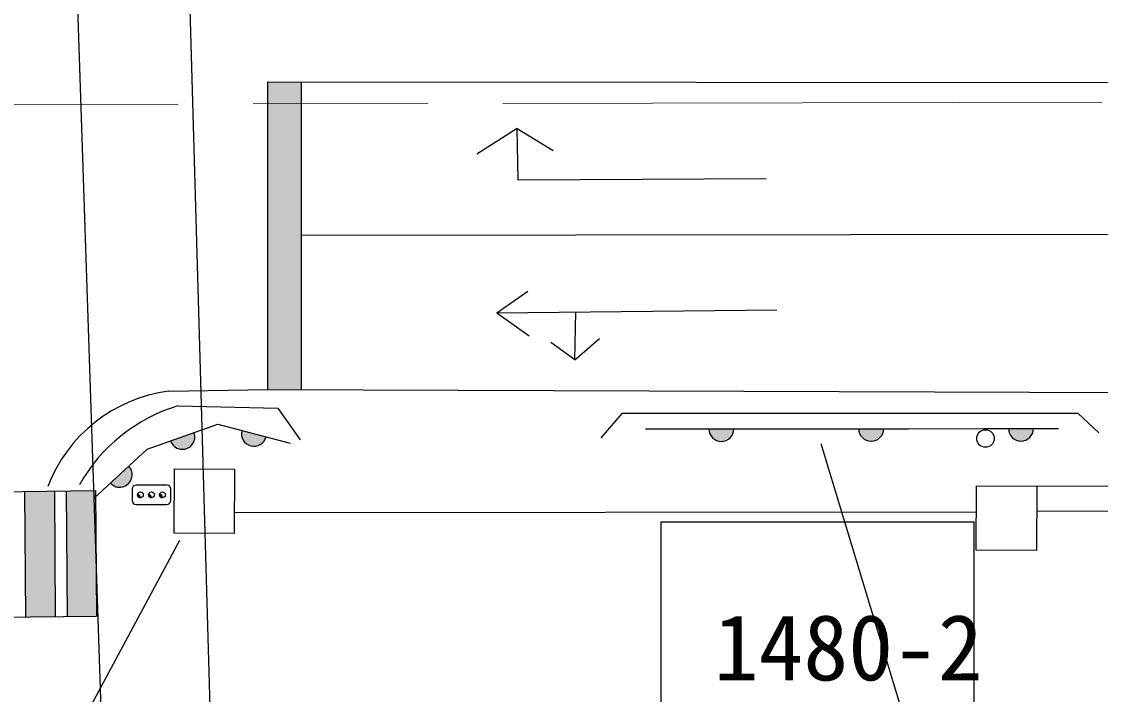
# Model space of a CAD drawing. Units: millimetres, scale not verified. Extents: x -55602354 to 84056675, y -218924267 to 380000.
# Drawn here: x 352990 to 374596, y 262404 to 275883 of the extents above; entities that cross this region are included whole.
import ezdxf
from ezdxf.enums import TextEntityAlignment as Align

# ---------------------------------------------------------------- set-up
doc = ezdxf.new("R2010")
doc.units = ezdxf.units.MM
doc.header["$LTSCALE"] = 1000
doc.linetypes.add('CHAIN', pattern=[18.5, 12, -1.5, 3.5, -1.5])
doc.linetypes.add('DASHED', pattern=[7.5, 6, -1.5])
for name, color, linetype, lineweight in [('M-BGD', 7, 'Continuous', 25), ('M-BGD-EXST', 7, 'Continuous', 25), ('M-BMK', 2, 'CHAIN', 13), ('M-STR-STR1', 1, 'Continuous', 25), ('M-STR-STRC', 7, 'Continuous', 25)]:
    doc.layers.add(name, color=color, linetype=linetype, lineweight=lineweight)
doc.layers.add('M-BMK-HTXT', color=7, linetype='Continuous')
doc.styles.add('ＭＳ ゴシック', font='')
doc.styles.get('ＭＳ ゴシック').set_extended_font_data('MS Gothic')

msp = doc.modelspace()

# ---------------------------------------------------------------- hatches: boundary and pattern name
at = {"layer": 'M-BGD'}
for points in [[(367255, 267724), (366755, 267724), (366755, 267719), (366755, 267715), (366755, 267711), (366755, 267706), (366756, 267702), (366756, 267698), (366757, 267693), (366757, 267689), (366758, 267685), (366759, 267680), (366759, 267676), (366760, 267672), (366761, 267668), (366762, 267663), (366763, 267659), (366764, 267655), (366766, 267651), (366767, 267646), (366768, 267642), (366770, 267638), (366771, 267634), (366773, 267630), (366775, 267626), (366776, 267622), (366778, 267618), (366780, 267614), (366782, 267610), (366784, 267606), (366786, 267603), (366788, 267599), (366791, 267595), (366793, 267591), (366795, 267588), (366798, 267584), (366800, 267580), (366803, 267577), (366805, 267573), (366808, 267570), (366811, 267566), (366813, 267563), (366816, 267560), (366819, 267557), (366822, 267553), (366825, 267550), (366828, 267547), (366831, 267544), (366834, 267541), (366838, 267538), (366841, 267535), (366844, 267532), (366848, 267530), (366851, 267527), (366854, 267524), (366858, 267522), (366861, 267519), (366865, 267517), (366869, 267514), (366872, 267512), (366876, 267510), (366880, 267507), (366884, 267505), (366888, 267503), (366891, 267501), (366895, 267499), (366899, 267497), (366903, 267495), (366907, 267494), (366911, 267492), (366915, 267490), (366919, 267489), (366924, 267488), (366928, 267486), (366932, 267485), (366936, 267484), (366940, 267482), (366944, 267481), (366949, 267480), (366953, 267479), (366957, 267479), (366961, 267478), (366966, 267477), (366970, 267476), (366974, 267476), (366979, 267475), (366983, 267475), (366987, 267475), (366992, 267474), (366996, 267474), (367001, 267474), (367005, 267474), (367009, 267474), (367014, 267474), (367018, 267474), (367022, 267475), (367027, 267475), (367031, 267475), (367035, 267476), (367040, 267476), (367044, 267477), (367048, 267478), (367053, 267479), (367057, 267479), (367061, 267480), (367065, 267481), (367070, 267483), (367074, 267484), (367078, 267485), (367082, 267486), (367086, 267488), (367090, 267489), (367094, 267491), (367099, 267492), (367103, 267494), (367107, 267496), (367111, 267497), (367114, 267499), (367118, 267501), (367122, 267503), (367126, 267505), (367130, 267508), (367134, 267510), (367137, 267512), (367141, 267514), (367145, 267517), (367148, 267519), (367152, 267522), (367155, 267524), (367159, 267527), (367162, 267530), (367166, 267533), (367169, 267535), (367172, 267538), (367175, 267541), (367179, 267544), (367182, 267547), (367185, 267550), (367188, 267554), (367191, 267557), (367194, 267560), (367196, 267563), (367199, 267567), (367202, 267570), (367204, 267574), (367207, 267577), (367210, 267581), (367212, 267584), (367214, 267588), (367217, 267592), (367219, 267595), (367221, 267599), (367223, 267603), (367226, 267607), (367228, 267611), (367229, 267615), (367231, 267619), (367233, 267622), (367235, 267626), (367237, 267631), (367238, 267635), (367240, 267639), (367241, 267643), (367243, 267647), (367244, 267651), (367245, 267655), (367246, 267659), (367247, 267664), (367248, 267668), (367249, 267672), (367250, 267676), (367251, 267681), (367252, 267685), (367252, 267689), (367253, 267694), (367253, 267698), (367254, 267702), (367254, 267707), (367254, 267711), (367255, 267715), (367255, 267720)], [(370255, 267727), (369755, 267726), (369755, 267722), (369755, 267718), (369755, 267713), (369755, 267709), (369756, 267705), (369756, 267700), (369757, 267696), (369757, 267692), (369758, 267687), (369759, 267683), (369759, 267679), (369760, 267674), (369761, 267670), (369762, 267666), (369763, 267662), (369764, 267658), (369766, 267653), (369767, 267649), (369768, 267645), (369770, 267641), (369771, 267637), (369773, 267633), (369775, 267629), (369776, 267625), (369778, 267621), (369780, 267617), (369782, 267613), (369784, 267609), (369786, 267605), (369788, 267601), (369791, 267598), (369793, 267594), (369795, 267590), (369798, 267587), (369800, 267583), (369803, 267579), (369805, 267576), (369808, 267573), (369811, 267569), (369813, 267566), (369816, 267562), (369819, 267559), (369822, 267556), (369825, 267553), (369828, 267550), (369831, 267547), (369834, 267544), (369838, 267541), (369841, 267538), (369844, 267535), (369848, 267532), (369851, 267529), (369854, 267527), (369858, 267524), (369861, 267522), (369865, 267519), (369869, 267517), (369872, 267514), (369876, 267512), (369880, 267510), (369884, 267508), (369888, 267506), (369891, 267504), (369895, 267502), (369899, 267500), (369903, 267498), (369907, 267496), (369911, 267495), (369915, 267493), (369919, 267492), (369924, 267490), (369928, 267489), (369932, 267487), (369936, 267486), (369940, 267485), (369944, 267484), (369949, 267483), (369953, 267482), (369957, 267481), (369961, 267480), (369966, 267480), (369970, 267479), (369974, 267478), (369979, 267478), (369983, 267478), (369987, 267477), (369992, 267477), (369996, 267477), (370001, 267477), (370005, 267477), (370009, 267477), (370014, 267477), (370018, 267477), (370022, 267477), (370027, 267478), (370031, 267478), (370035, 267479), (370040, 267479), (370044, 267480), (370048, 267480), (370053, 267481), (370057, 267482), (370061, 267483), (370065, 267484), (370070, 267485), (370074, 267486), (370078, 267488), (370082, 267489), (370086, 267490), (370090, 267492), (370094, 267493), (370099, 267495), (370103, 267497), (370107, 267498), (370111, 267500), (370114, 267502), (370118, 267504), (370122, 267506), (370126, 267508), (370130, 267510), (370134, 267512), (370137, 267515), (370141, 267517), (370145, 267519), (370148, 267522), (370152, 267525), (370155, 267527), (370159, 267530), (370162, 267532), (370166, 267535), (370169, 267538), (370172, 267541), (370175, 267544), (370179, 267547), (370182, 267550), (370185, 267553), (370188, 267556), (370191, 267560), (370194, 267563), (370196, 267566), (370199, 267569), (370202, 267573), (370204, 267576), (370207, 267580), (370210, 267583), (370212, 267587), (370214, 267591), (370217, 267594), (370219, 267598), (370221, 267602), (370223, 267606), (370226, 267609), (370228, 267613), (370229, 267617), (370231, 267621), (370233, 267625), (370235, 267629), (370237, 267633), (370238, 267637), (370240, 267641), (370241, 267645), (370243, 267650), (370244, 267654), (370245, 267658), (370246, 267662), (370247, 267666), (370248, 267671), (370249, 267675), (370250, 267679), (370251, 267683), (370252, 267688), (370252, 267692), (370253, 267696), (370253, 267701), (370254, 267705), (370254, 267709), (370254, 267714), (370255, 267718), (370255, 267722)], [(373255, 267730), (372755, 267729), (372755, 267725), (372755, 267720), (372755, 267716), (372755, 267712), (372756, 267707), (372756, 267703), (372757, 267699), (372757, 267694), (372758, 267690), (372759, 267686), (372759, 267681), (372760, 267677), (372761, 267673), (372762, 267669), (372763, 267664), (372764, 267660), (372766, 267656), (372767, 267652), (372768, 267648), (372770, 267644), (372771, 267639), (372773, 267635), (372775, 267631), (372776, 267627), (372778, 267623), (372780, 267619), (372782, 267616), (372784, 267612), (372786, 267608), (372788, 267604), (372791, 267600), (372793, 267597), (372795, 267593), (372798, 267589), (372800, 267586), (372803, 267582), (372805, 267579), (372808, 267575), (372811, 267572), (372813, 267568), (372816, 267565), (372819, 267562), (372822, 267559), (372825, 267555), (372828, 267552), (372831, 267549), (372834, 267546), (372838, 267543), (372841, 267540), (372844, 267538), (372848, 267535), (372851, 267532), (372854, 267529), (372858, 267527), (372861, 267524), (372865, 267522), (372869, 267519), (372872, 267517), (372876, 267515), (372880, 267513), (372884, 267511), (372888, 267508), (372891, 267506), (372895, 267504), (372899, 267503), (372903, 267501), (372907, 267499), (372911, 267497), (372915, 267496), (372919, 267494), (372924, 267493), (372928, 267491), (372932, 267490), (372936, 267489), (372940, 267488), (372944, 267487), (372949, 267486), (372953, 267485), (372957, 267484), (372961, 267483), (372966, 267482), (372970, 267482), (372974, 267481), (372979, 267481), (372983, 267480), (372987, 267480), (372992, 267480), (372996, 267479), (373001, 267479), (373005, 267479), (373009, 267479), (373014, 267479), (373018, 267480), (373022, 267480), (373027, 267480), (373031, 267481), (373035, 267481), (373040, 267482), (373044, 267482), (373048, 267483), (373053, 267484), (373057, 267485), (373061, 267486), (373065, 267487), (373070, 267488), (373074, 267489), (373078, 267490), (373082, 267492), (373086, 267493), (373090, 267494), (373094, 267496), (373099, 267498), (373103, 267499), (373107, 267501), (373111, 267503), (373114, 267505), (373118, 267507), (373122, 267509), (373126, 267511), (373130, 267513), (373134, 267515), (373137, 267517), (373141, 267520), (373145, 267522), (373148, 267525), (373152, 267527), (373155, 267530), (373159, 267532), (373162, 267535), (373166, 267538), (373169, 267541), (373172, 267544), (373175, 267547), (373179, 267550), (373182, 267553), (373185, 267556), (373188, 267559), (373191, 267562), (373194, 267565), (373196, 267569), (373199, 267572), (373202, 267576), (373204, 267579), (373207, 267583), (373210, 267586), (373212, 267590), (373214, 267593), (373217, 267597), (373219, 267601), (373221, 267604), (373223, 267608), (373226, 267612), (373228, 267616), (373229, 267620), (373231, 267624), (373233, 267628), (373235, 267632), (373237, 267636), (373238, 267640), (373240, 267644), (373241, 267648), (373243, 267652), (373244, 267656), (373245, 267661), (373246, 267665), (373247, 267669), (373248, 267673), (373249, 267678), (373250, 267682), (373251, 267686), (373252, 267690), (373252, 267695), (373253, 267699), (373253, 267703), (373254, 267708), (373254, 267712), (373254, 267716), (373255, 267721), (373255, 267725)], [(356447, 267648), (355975, 267482), (355977, 267477), (355978, 267473), (355980, 267469), (355982, 267465), (355983, 267461), (355985, 267457), (355987, 267453), (355989, 267450), (355991, 267446), (355993, 267442), (355996, 267438), (355998, 267434), (356000, 267431), (356002, 267427), (356005, 267423), (356007, 267420), (356010, 267416), (356013, 267413), (356015, 267409), (356018, 267406), (356021, 267403), (356024, 267399), (356027, 267396), (356030, 267393), (356033, 267390), (356036, 267387), (356039, 267384), (356042, 267381), (356045, 267378), (356049, 267375), (356052, 267372), (356055, 267369), (356059, 267367), (356062, 267364), (356066, 267361), (356069, 267359), (356073, 267356), (356077, 267354), (356080, 267352), (356084, 267349), (356088, 267347), (356092, 267345), (356095, 267343), (356099, 267341), (356103, 267339), (356107, 267337), (356111, 267336), (356115, 267334), (356119, 267332), (356123, 267331), (356127, 267329), (356132, 267328), (356136, 267326), (356140, 267325), (356144, 267324), (356148, 267323), (356152, 267322), (356157, 267321), (356161, 267320), (356165, 267319), (356170, 267318), (356174, 267318), (356178, 267317), (356183, 267316), (356187, 267316), (356191, 267316), (356196, 267315), (356200, 267315), (356204, 267315), (356209, 267315), (356213, 267315), (356217, 267315), (356222, 267315), (356226, 267315), (356230, 267316), (356235, 267316), (356239, 267316), (356243, 267317), (356248, 267318), (356252, 267318), (356256, 267319), (356261, 267320), (356265, 267321), (356269, 267322), (356273, 267323), (356278, 267324), (356282, 267325), (356286, 267326), (356290, 267328), (356294, 267329), (356298, 267331), (356302, 267332), (356307, 267334), (356311, 267335), (356315, 267337), (356318, 267339), (356322, 267341), (356326, 267343), (356330, 267345), (356334, 267347), (356338, 267349), (356341, 267352), (356345, 267354), (356349, 267356), (356352, 267359), (356356, 267361), (356360, 267364), (356363, 267366), (356367, 267369), (356370, 267372), (356373, 267375), (356377, 267377), (356380, 267380), (356383, 267383), (356386, 267386), (356389, 267389), (356392, 267393), (356395, 267396), (356398, 267399), (356401, 267402), (356404, 267406), (356407, 267409), (356409, 267412), (356412, 267416), (356414, 267419), (356417, 267423), (356419, 267427), (356422, 267430), (356424, 267434), (356426, 267438), (356429, 267441), (356431, 267445), (356433, 267449), (356435, 267453), (356437, 267457), (356438, 267461), (356440, 267465), (356442, 267469), (356444, 267473), (356445, 267477), (356447, 267481), (356448, 267485), (356449, 267489), (356451, 267494), (356452, 267498), (356453, 267502), (356454, 267506), (356455, 267510), (356456, 267515), (356457, 267519), (356458, 267523), (356458, 267528), (356459, 267532), (356459, 267536), (356460, 267541), (356460, 267545), (356461, 267549), (356461, 267554), (356461, 267558), (356461, 267562), (356461, 267567), (356461, 267571), (356461, 267575), (356461, 267580), (356460, 267584), (356460, 267589), (356459, 267593), (356459, 267597), (356458, 267602), (356458, 267606), (356457, 267610), (356456, 267614), (356455, 267619), (356454, 267623), (356453, 267627), (356452, 267631), (356451, 267636), (356450, 267640), (356448, 267644)], [(357886, 267564), (357402, 267689), (357401, 267685), (357400, 267681), (357399, 267676), (357398, 267672), (357398, 267668), (357397, 267663), (357396, 267659), (357396, 267655), (357395, 267650), (357395, 267646), (357395, 267642), (357394, 267637), (357394, 267633), (357394, 267629), (357394, 267624), (357394, 267620), (357394, 267616), (357395, 267611), (357395, 267607), (357395, 267602), (357396, 267598), (357396, 267594), (357397, 267590), (357398, 267585), (357398, 267581), (357399, 267577), (357400, 267572), (357401, 267568), (357402, 267564), (357403, 267560), (357405, 267555), (357406, 267551), (357407, 267547), (357409, 267543), (357410, 267539), (357412, 267535), (357413, 267531), (357415, 267527), (357417, 267523), (357419, 267519), (357420, 267515), (357422, 267511), (357424, 267507), (357427, 267503), (357429, 267500), (357431, 267496), (357433, 267492), (357436, 267488), (357438, 267485), (357441, 267481), (357443, 267478), (357446, 267474), (357449, 267471), (357451, 267467), (357454, 267464), (357457, 267461), (357460, 267458), (357463, 267454), (357466, 267451), (357469, 267448), (357472, 267445), (357475, 267442), (357478, 267439), (357482, 267436), (357485, 267433), (357489, 267431), (357492, 267428), (357495, 267425), (357499, 267423), (357503, 267420), (357506, 267418), (357510, 267416), (357514, 267413), (357517, 267411), (357521, 267409), (357525, 267407), (357529, 267405), (357533, 267403), (357536, 267401), (357540, 267399), (357544, 267397), (357548, 267395), (357552, 267394), (357557, 267392), (357561, 267391), (357565, 267389), (357569, 267388), (357573, 267387), (357577, 267385), (357582, 267384), (357586, 267383), (357590, 267382), (357594, 267381), (357599, 267381), (357603, 267380), (357607, 267379), (357611, 267378), (357616, 267378), (357620, 267377), (357624, 267377), (357629, 267377), (357633, 267377), (357638, 267376), (357642, 267376), (357646, 267376), (357651, 267376), (357655, 267377), (357659, 267377), (357664, 267377), (357668, 267377), (357672, 267378), (357677, 267378), (357681, 267379), (357685, 267380), (357690, 267380), (357694, 267381), (357698, 267382), (357702, 267383), (357707, 267384), (357711, 267385), (357715, 267387), (357719, 267388), (357723, 267389), (357728, 267391), (357732, 267392), (357736, 267394), (357740, 267395), (357744, 267397), (357748, 267399), (357752, 267401), (357756, 267403), (357760, 267404), (357763, 267407), (357767, 267409), (357771, 267411), (357775, 267413), (357778, 267415), (357782, 267418), (357786, 267420), (357789, 267423), (357793, 267425), (357796, 267428), (357800, 267431), (357803, 267433), (357807, 267436), (357810, 267439), (357813, 267442), (357816, 267445), (357819, 267448), (357822, 267451), (357825, 267454), (357828, 267457), (357831, 267461), (357834, 267464), (357837, 267467), (357840, 267471), (357843, 267474), (357845, 267477), (357848, 267481), (357850, 267485), (357853, 267488), (357855, 267492), (357857, 267496), (357860, 267499), (357862, 267503), (357864, 267507), (357866, 267511), (357868, 267515), (357870, 267519), (357872, 267522), (357873, 267526), (357875, 267530), (357877, 267535), (357878, 267539), (357880, 267543), (357881, 267547), (357883, 267551), (357884, 267555), (357885, 267559)], [(355137, 266975), (354770, 266635), (354773, 266632), (354776, 266629), (354780, 266626), (354783, 266623), (354786, 266620), (354789, 266617), (354792, 266614), (354796, 266611), (354799, 266609), (354803, 266606), (354806, 266603), (354810, 266601), (354813, 266598), (354817, 266596), (354821, 266594), (354824, 266591), (354828, 266589), (354832, 266587), (354836, 266585), (354840, 266583), (354843, 266581), (354847, 266579), (354851, 266577), (354855, 266575), (354859, 266574), (354863, 266572), (354868, 266571), (354872, 266569), (354876, 266568), (354880, 266566), (354884, 266565), (354888, 266564), (354893, 266563), (354897, 266562), (354901, 266561), (354905, 266560), (354910, 266559), (354914, 266558), (354918, 266558), (354923, 266557), (354927, 266557), (354931, 266556), (354936, 266556), (354940, 266556), (354944, 266555), (354949, 266555), (354953, 266555), (354957, 266555), (354962, 266555), (354966, 266556), (354970, 266556), (354975, 266556), (354979, 266557), (354983, 266557), (354988, 266558), (354992, 266558), (354996, 266559), (355001, 266560), (355005, 266561), (355009, 266562), (355013, 266563), (355018, 266564), (355022, 266565), (355026, 266566), (355030, 266567), (355034, 266569), (355039, 266570), (355043, 266572), (355047, 266573), (355051, 266575), (355055, 266577), (355059, 266578), (355063, 266580), (355067, 266582), (355070, 266584), (355074, 266586), (355078, 266588), (355082, 266591), (355086, 266593), (355089, 266595), (355093, 266598), (355097, 266600), (355100, 266603), (355104, 266605), (355107, 266608), (355110, 266610), (355114, 266613), (355117, 266616), (355120, 266619), (355124, 266622), (355127, 266625), (355130, 266628), (355133, 266631), (355136, 266634), (355139, 266637), (355142, 266641), (355145, 266644), (355148, 266647), (355150, 266651), (355153, 266654), (355156, 266658), (355158, 266661), (355161, 266665), (355163, 266668), (355165, 266672), (355168, 266676), (355170, 266680), (355172, 266683), (355174, 266687), (355176, 266691), (355178, 266695), (355180, 266699), (355182, 266703), (355184, 266707), (355185, 266711), (355187, 266715), (355188, 266719), (355190, 266723), (355191, 266727), (355193, 266731), (355194, 266736), (355195, 266740), (355196, 266744), (355197, 266748), (355198, 266753), (355199, 266757), (355200, 266761), (355201, 266765), (355201, 266770), (355202, 266774), (355202, 266778), (355203, 266783), (355203, 266787), (355203, 266791), (355204, 266796), (355204, 266800), (355204, 266804), (355204, 266809), (355204, 266813), (355203, 266818), (355203, 266822), (355203, 266826), (355202, 266831), (355202, 266835), (355201, 266839), (355201, 266844), (355200, 266848), (355199, 266852), (355198, 266856), (355198, 266861), (355197, 266865), (355195, 266869), (355194, 266873), (355193, 266878), (355192, 266882), (355190, 266886), (355189, 266890), (355187, 266894), (355186, 266898), (355184, 266902), (355182, 266906), (355181, 266910), (355179, 266914), (355177, 266918), (355175, 266922), (355173, 266926), (355171, 266930), (355168, 266933), (355166, 266937), (355164, 266941), (355161, 266944), (355159, 266948), (355156, 266952), (355154, 266955), (355151, 266959), (355149, 266962), (355146, 266965), (355143, 266969), (355140, 266972)]]:
    msp.add_hatch(color=256, dxfattribs=at).paths.add_polyline_path(points)
at = {"layer": 'M-BGD-EXST'}
for points in [[(355311, 266404, 0.41421), (355369, 266346, 0.41421)], [(355533, 266404, 0.41421), (355591, 266346, 0.41421)], [(355755, 266404, 0.41421), (355813, 266346, 0.41421)]]:
    msp.add_hatch(color=256, dxfattribs=at).paths.add_polyline_path(points)
at = {"layer": 'M-STR-STRC'}
for points in [[(-55594916, -215317041, 1), (-55594610, -215317070, 1), (-55594305, -215317098, 1), (-55580797, -215307366, 0.41421), (-55580889, -215307431, 0.41421), (-55580745, -215307064, 0.41421), (-55580837, -215307129, 0.41421), (-55580692, -215306761, 0.41421), (-55580785, -215306827, 0.41421), (-55566345, -215305448, 1), (-55566384, -215305752, 1), (-55566423, -215306056, 1), (-55597548, -215332337, 0.41421), (-55597635, -215332409, 0.41421), (-55597517, -215332032, 0.41421), (-55597604, -215332103, 0.41421), (-55597486, -215331727, 0.41421), (-55597573, -215331798, 0.41421), (-55585677, -215342470, 0.41421), (-55585743, -215342562, 0.41421), (-55585726, -215342167, 0.41421), (-55585792, -215342259, 0.41421), (-55585774, -215341865, 0.41421), (-55585841, -215341956, 0.41421), (-55571762, -215344566, 1), (-55571732, -215344261, 1), (-55571703, -215343956, 1), (-55559075, -215335789, 1), (-55559380, -215335758, 1), (-55559685, -215335727, 1), (-55555688, -215322973, 1), (-55555727, -215323277, 1), (-55555767, -215323581, 1), (-55393271, -215354691, 1), (-55393233, -215354387, 1), (-55393196, -215354083, 1), (-55410449, -215351682, 1), (-55410411, -215351378, 1), (-55410374, -215351073, 1), (-55407336, -215338454, 1), (-55407557, -215338427, 1), (-55407777, -215338399, 1), (-55271677, -215370690, 1), (-55271982, -215370659, 1), (-55272287, -215370628, 1), (-55266346, -215358322, 1), (-55266377, -215358627, 1), (-55266407, -215358932, 1), (-55289179, -215367259, 1), (-55289140, -215366955, 1), (-55289100, -215366651, 1), (571140, 349427, -0.39598), (571140, 349427), (571140, 348155), (571851, 348154), (573112, 350484, 0.38568), (573112, 350484)], [(358599, 274316), (358599, 274675), (357919, 274675), (357919, 274318)], [(358599, 268511), (358599, 271603), (358599, 274316), (357919, 274318), (357919, 268513)], [(353666, 263964), (353647, 266479), (353049, 266471), (353069, 263957)], [(354489, 263975), (354469, 266489), (353882, 266482), (353902, 263967)]]:
    msp.add_hatch(color=256, dxfattribs=at).paths.add_polyline_path(points)

# ---------------------------------------------------------------- linework, layer by layer
at = {"layer": 'M-BGD'}
for p, q in [((356123, 268184), (358119, 268140)), ((358119, 268140), (358567, 267504)), ((364601, 267544), (365025, 268036)), ((365025, 268036), (374142, 268036)), ((374142, 268036), (374566, 267646)), ((355504, 267315), (356918, 267815)), ((356918, 267815), (358370, 267438)), ((365486, 267723), (366255, 267723)), ((366255, 267723), (367755, 267725)), ((367755, 267725), (369255, 267726)), ((369255, 267726), (370755, 267727)), ((370755, 267727), (372255, 267729)), ((372255, 267729), (373755, 267730)), ((354445, 266334), (355504, 267315)), ((356045, 265635), (356052, 266924)), ((356052, 266924), (357255, 266918)), ((357255, 266918), (357248, 265629)), ((372110, 265291), (372117, 266580)), ((372117, 266580), (373320, 266574)), ((373320, 266574), (373313, 265285)), ((357250, 266049), (372114, 266065)), ((373323, 266074), (388549, 266156)), ((365795, 265865), (372064, 265865)), ((365795, 265865), (365795, 255504)), ((372064, 265865), (372064, 255504)), ((357248, 265629), (356045, 265635)), ((356155, 265490), (349062, 252284)), ((373313, 265285), (372110, 265291))]:
    msp.add_line(p, q, dxfattribs=at)
at = {"layer": 'M-BGD', "linetype": 'DASHED'}
msp.add_line((373320, 266574), (388546, 266656), dxfattribs=at)
at = {"layer": 'M-BGD'}
msp.add_circle((372294, 267531), 175, dxfattribs=at)
for centre, radius, start, end in [((357090, 264956), 3370, 106.6805, 150.7926), ((367005, 267724), 250, 180.0508, 0.0508), ((370005, 267727), 250, 180.0508, 0.0508), ((373005, 267729), 250, 180.0508, 0.0508), ((356211, 267565), 250, 199.45, 19.45), ((357644, 267626), 250, 165.4655, 345.4655), ((354954, 266805), 250, 222.8215, 42.8215)]:
    msp.add_arc(centre, radius, start, end, dxfattribs=at)
at = {"layer": 'M-BGD-EXST'}
for p, q in [((355205, 266519), (355205, 266288)), ((355900, 266597), (355282, 266597)), ((355977, 266288), (355977, 266519)), ((355282, 266211), (355900, 266211))]:
    msp.add_line(p, q, dxfattribs=at)
for points in [[(355311, 266404, 0.41421), (355369, 266346, 0.41421)], [(355533, 266404, 0.41421), (355591, 266346, 0.41421)], [(355755, 266404, 0.41421), (355813, 266346, 0.41421)]]:
    msp.add_lwpolyline(points, format="xyb", close=True, dxfattribs=at)
for centre in [(355369, 266404), (355591, 266404), (355813, 266404)]:
    msp.add_circle(centre, 57.9, dxfattribs=at)
for centre, start, end in [((355282, 266519), 90, 180), ((355900, 266519), 0, 90), ((355282, 266288), 180, 270), ((355900, 266288), 270, 0)]:
    msp.add_arc(centre, 77.2, start, end, dxfattribs=at)
at = {"layer": 'M-BMK'}
msp.add_line((374627, 274270), (310811, 274129), dxfattribs=at)
at = {"layer": 'M-STR-STR1'}
for p, q in [((354972, 250467), (353782, 286321)), ((356081, 285889), (357117, 249780))]:
    msp.add_line(p, q, dxfattribs=at)
at = {"layer": 'M-STR-STRC'}
for p, q in [((357919, 274675), (397202, 274643)), ((357919, 268513), (357919, 274675)), ((358599, 268511), (358599, 274675)), ((362917, 273739), (362110, 273224)), ((362938, 272716), (362917, 273739)), ((362917, 273739), (363634, 273301)), ((362938, 272716), (367899, 272737)), ((358599, 271603), (387165, 271643)), ((362507, 270051), (363128, 270485)), ((362507, 270051), (368113, 270108)), ((362507, 270051), (363157, 269589)), ((364071, 269109), (364088, 270067)), ((364071, 269109), (363590, 269457)), ((364071, 269109), (364561, 269533)), ((355934, 268481), (357919, 268513)), ((357919, 268513), (417655, 268308)), ((368998, 267429), (379853, 231534)), ((342706, 266336), (354469, 266489)), ((353049, 266471), (353069, 263957)), ((353647, 266479), (353666, 263964)), ((353882, 266482), (353902, 263967)), ((354469, 266489), (354489, 263975)), ((342726, 263822), (354489, 263975))]:
    msp.add_line(p, q, dxfattribs=at)
msp.add_arc((356344, 265472), 3037, 97.7515, 158.7622, dxfattribs=at)

# ---------------------------------------------------------------- texts
at = {"layer": 'M-BMK-HTXT', "style": 'ＭＳ ゴシック'}
msp.add_text('1480-2', height=1320, dxfattribs=at).set_placement((366852, 262290), align=Align.BOTTOM_LEFT)

doc.saveas('drawing.dxf')
